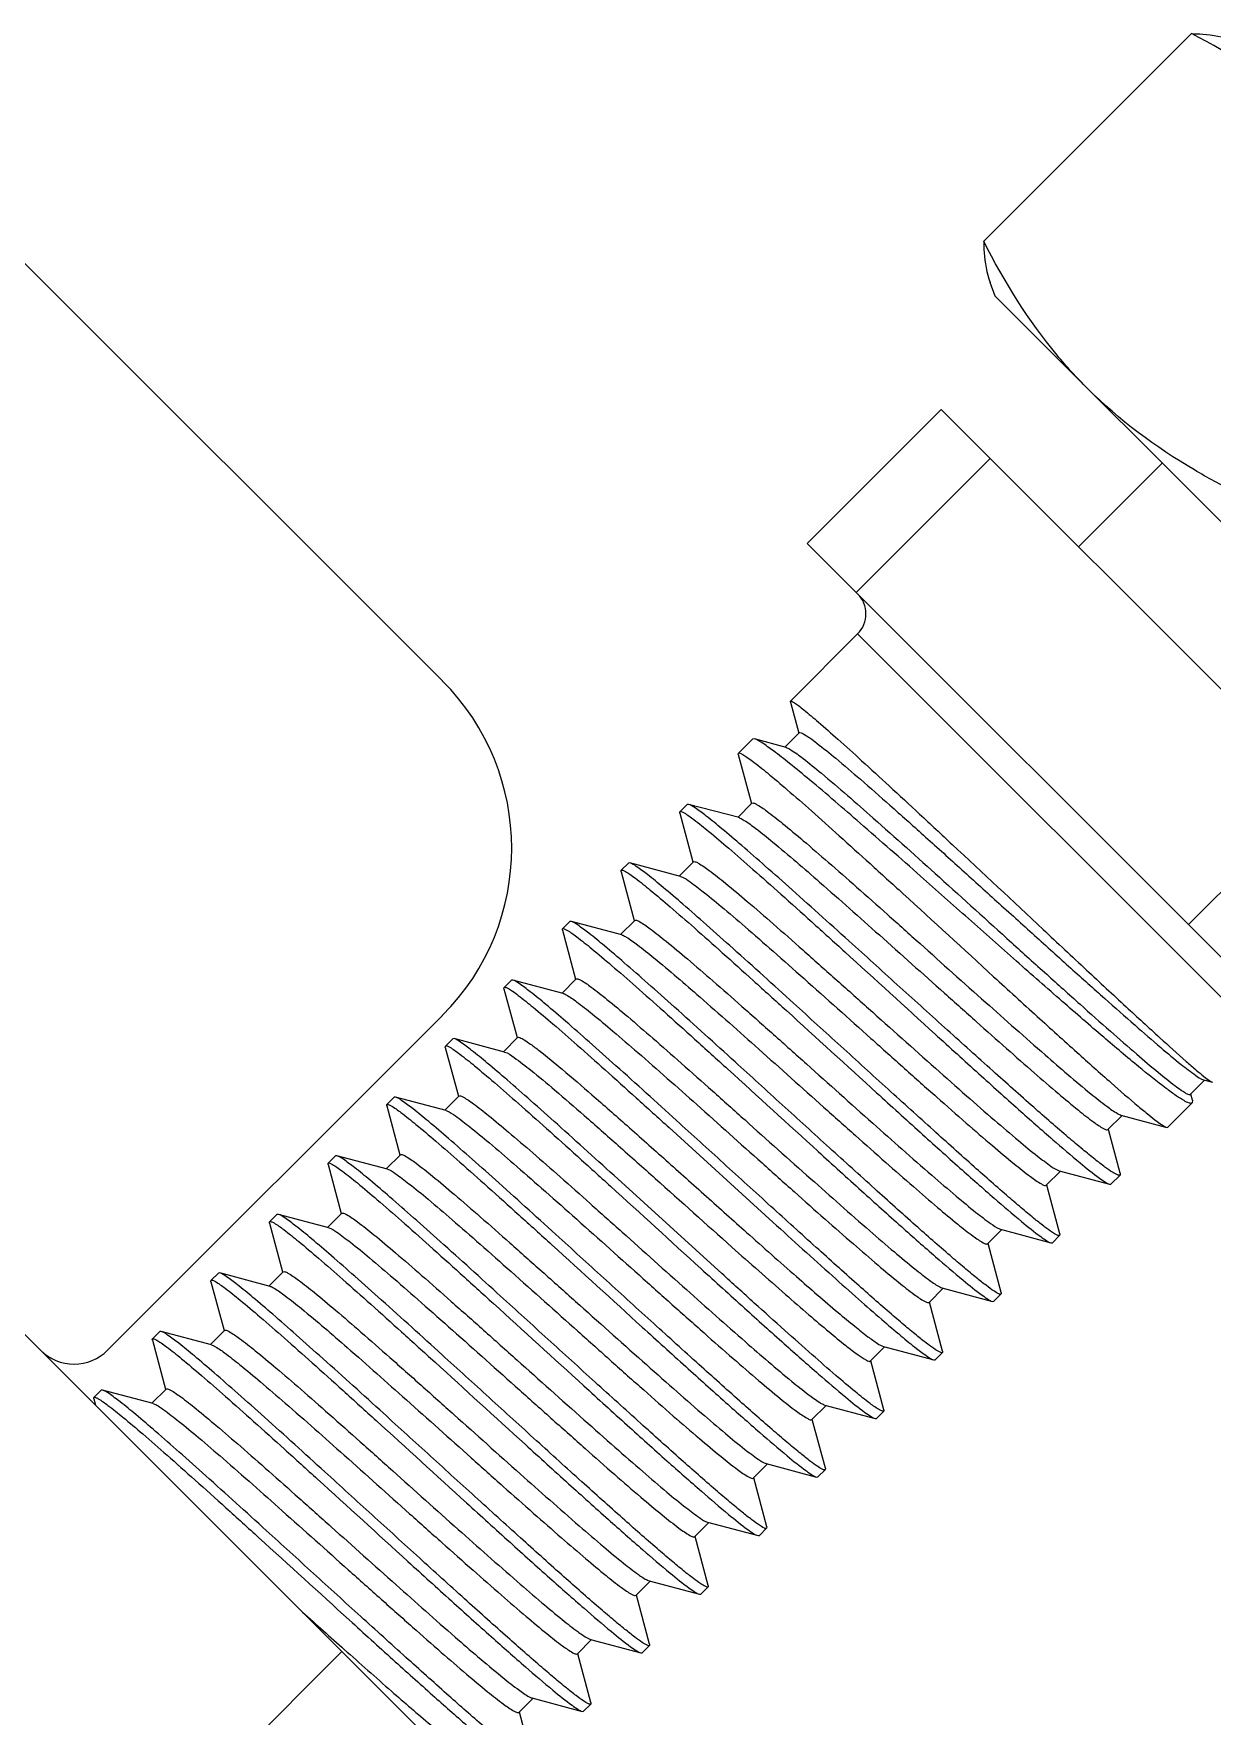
# Model space of a CAD drawing. Extents: x -1396510 to 1250330, y -1892470 to 1623980.
# Drawn here: x -1172707.9 to -1172589.5, y -61159.5 to -60990.3 of the extents above; entities that cross this region are included whole.
import ezdxf

# ---------------------------------------------------------------- set-up
doc = ezdxf.new("R2010")
doc.units = 0
doc.header["$LTSCALE"] = 1000
doc.header["$MEASUREMENT"] = 0

msp = doc.modelspace()

# ---------------------------------------------------------------- linework, layer by layer
at = {"linetype": 'Continuous'}
for p, q in [((-1172591.56, -60990.35), (-1172612.43, -61011.22)), ((-1172710.85, -61011.41), (-1172666.85, -61055.41)), ((-1172817.58, -61012.39), (-1172626.45, -61203.51)), ((-1172611.81, -61015.34), (-1172611.31, -61016.72)), ((-1172550.73, -61077.3), (-1172611.31, -61016.72)), ((-1172616.71, -61028.15), (-1172630.17, -61041.61)), ((-1172616.71, -61028.15), (-1172562.15, -61082.7)), ((-1172611.79, -61033.07), (-1172625.25, -61046.53)), ((-1172594.48, -61033.55), (-1172602.89, -61041.96)), ((-1172575.62, -61096.16), (-1172630.17, -61041.61)), ((-1172631.86, -61057.47), (-1172625.11, -61050.71)), ((-1172625.11, -61050.71), (-1172584.72, -61091.1)), ((-1172631.87, -61057.56), (-1172631.86, -61057.47)), ((-1172631.87, -61057.56), (-1172631.03, -61060.67)), ((-1172630.98, -61060.65), (-1172632.41, -61062.08)), ((-1172637.09, -61062.69), (-1172635.68, -61061.29)), ((-1172635.47, -61061.27), (-1172635.68, -61061.29)), ((-1172632.3, -61062.11), (-1172635.47, -61061.27)), ((-1172637.1, -61062.83), (-1172637.09, -61062.69)), ((-1172637.1, -61062.83), (-1172635.78, -61067.74)), ((-1172578.38, -61066.47), (-1172591.84, -61079.93)), ((-1172642.99, -61068.72), (-1172642.98, -61068.58)), ((-1172642.99, -61068.72), (-1172641.67, -61073.63)), ((-1172642.98, -61068.58), (-1172642.24, -61067.85)), ((-1172642.1, -61067.84), (-1172642.24, -61067.85)), ((-1172637.03, -61069.18), (-1172642.1, -61067.84)), ((-1172635.73, -61067.72), (-1172637.15, -61069.15)), ((-1172648.87, -61074.47), (-1172648.13, -61073.74)), ((-1172647.99, -61073.73), (-1172648.13, -61073.74)), ((-1172642.92, -61075.08), (-1172647.99, -61073.73)), ((-1172641.62, -61073.62), (-1172643.04, -61075.05)), ((-1172648.88, -61074.61), (-1172648.87, -61074.47)), ((-1172648.88, -61074.61), (-1172647.56, -61079.52)), ((-1172654.77, -61080.5), (-1172654.76, -61080.36)), ((-1172654.77, -61080.5), (-1172653.45, -61085.41)), ((-1172654.76, -61080.36), (-1172654.02, -61079.63)), ((-1172653.88, -61079.62), (-1172654.02, -61079.63)), ((-1172648.81, -61080.97), (-1172653.88, -61079.62)), ((-1172647.51, -61079.51), (-1172648.93, -61080.93)), ((-1172660.65, -61086.25), (-1172659.91, -61085.52)), ((-1172659.77, -61085.51), (-1172659.91, -61085.52)), ((-1172654.7, -61086.86), (-1172659.77, -61085.51)), ((-1172653.4, -61085.4), (-1172654.82, -61086.82)), ((-1172660.66, -61086.39), (-1172660.65, -61086.25)), ((-1172660.66, -61086.39), (-1172659.34, -61091.3)), ((-1172666.85, -61089.07), (-1172700.51, -61122.73)), ((-1172666.55, -61092.28), (-1172666.54, -61092.14)), ((-1172666.55, -61092.28), (-1172665.23, -61097.19)), ((-1172666.54, -61092.14), (-1172665.8, -61091.41)), ((-1172665.66, -61091.4), (-1172665.8, -61091.41)), ((-1172660.59, -61092.75), (-1172665.66, -61091.4)), ((-1172659.29, -61091.29), (-1172660.71, -61092.71)), ((-1172591.67, -61097), (-1172590.23, -61095.57)), ((-1172590.34, -61095.54), (-1172589.45, -61095.78)), ((-1172672.43, -61098.03), (-1172671.69, -61097.3)), ((-1172671.55, -61097.29), (-1172671.69, -61097.3)), ((-1172666.48, -61098.64), (-1172671.55, -61097.29)), ((-1172665.18, -61097.18), (-1172666.6, -61098.6)), ((-1172593.93, -61100.31), (-1172591.48, -61097.86)), ((-1172591.46, -61097.6), (-1172591.62, -61096.99)), ((-1172591.46, -61097.6), (-1172591.48, -61097.86)), ((-1172672.44, -61098.17), (-1172672.43, -61098.03)), ((-1172672.44, -61098.17), (-1172671.12, -61103.08)), ((-1172666.48, -61098.64), (-1172666.4, -61098.66)), ((-1172599.94, -61100.55), (-1172598.51, -61099.12)), ((-1172598.64, -61099.09), (-1172594.04, -61100.32)), ((-1172644.05, -61100.35), (-1172633.62, -61109.86)), ((-1172598.72, -61104.94), (-1172599.89, -61100.53)), ((-1172594.04, -61100.32), (-1172593.93, -61100.31)), ((-1172678.33, -61104.06), (-1172678.32, -61103.92)), ((-1172678.33, -61104.06), (-1172677.01, -61108.97)), ((-1172678.32, -61103.92), (-1172677.58, -61103.19)), ((-1172677.44, -61103.18), (-1172677.58, -61103.19)), ((-1172672.37, -61104.53), (-1172677.44, -61103.18)), ((-1172671.07, -61103.07), (-1172672.49, -61104.49)), ((-1172606.15, -61106.14), (-1172604.72, -61104.71)), ((-1172604.85, -61104.68), (-1172599.78, -61106.04)), ((-1172638.77, -61115.01), (-1172649.21, -61105.51)), ((-1172604.79, -61111.04), (-1172606.1, -61106.12)), ((-1172599.64, -61106.03), (-1172598.73, -61105.11)), ((-1172598.72, -61104.94), (-1172598.73, -61105.11)), ((-1172684.21, -61109.81), (-1172683.47, -61109.08)), ((-1172683.33, -61109.07), (-1172683.47, -61109.08)), ((-1172678.26, -61110.42), (-1172683.33, -61109.07)), ((-1172676.96, -61108.96), (-1172678.38, -61110.38)), ((-1172684.22, -61109.95), (-1172684.21, -61109.81)), ((-1172684.22, -61109.95), (-1172682.9, -61114.86)), ((-1172612.04, -61112.03), (-1172610.61, -61110.6)), ((-1172610.85, -61110.53), (-1172610.74, -61110.57)), ((-1172610.74, -61110.57), (-1172605.67, -61111.93)), ((-1172605.53, -61111.92), (-1172604.8, -61111.18)), ((-1172604.79, -61111.04), (-1172604.8, -61111.18)), ((-1172610.68, -61116.93), (-1172611.99, -61112.01)), ((-1172605.67, -61111.93), (-1172605.53, -61111.92)), ((-1172682.84, -61114.85), (-1172684.27, -61116.27)), ((-1172690.11, -61115.84), (-1172690.1, -61115.7)), ((-1172690.11, -61115.84), (-1172688.79, -61120.75)), ((-1172690.1, -61115.7), (-1172689.36, -61114.97)), ((-1172689.22, -61114.96), (-1172689.36, -61114.97)), ((-1172684.15, -61116.31), (-1172689.22, -61114.96)), ((-1172617.93, -61117.92), (-1172616.5, -61116.49)), ((-1172616.63, -61116.46), (-1172611.56, -61117.82)), ((-1172616.57, -61122.82), (-1172617.88, -61117.9)), ((-1172611.56, -61117.82), (-1172611.42, -61117.81)), ((-1172611.42, -61117.81), (-1172610.69, -61117.07)), ((-1172610.68, -61116.93), (-1172610.69, -61117.07)), ((-1172695.99, -61121.59), (-1172695.25, -61120.86)), ((-1172695.11, -61120.85), (-1172695.25, -61120.86)), ((-1172690.04, -61122.2), (-1172695.11, -61120.85)), ((-1172688.73, -61120.74), (-1172690.16, -61122.16)), ((-1172696, -61121.73), (-1172694.68, -61126.64)), ((-1172623.82, -61123.81), (-1172622.39, -61122.38)), ((-1172622.52, -61122.35), (-1172617.45, -61123.71)), ((-1172617.31, -61123.7), (-1172616.58, -61122.96)), ((-1172616.57, -61122.82), (-1172616.58, -61122.96)), ((-1172622.46, -61128.71), (-1172623.77, -61123.79)), ((-1172617.45, -61123.71), (-1172617.31, -61123.7)), ((-1172694.62, -61126.63), (-1172696.05, -61128.05)), ((-1172701.88, -61127.62), (-1172701.87, -61127.48)), ((-1172701.88, -61127.62), (-1172701.72, -61128.25)), ((-1172701.87, -61127.48), (-1172701.14, -61126.75)), ((-1172701, -61126.74), (-1172701.14, -61126.75)), ((-1172695.93, -61128.09), (-1172701, -61126.74)), ((-1172695.93, -61128.09), (-1172695.78, -61128.14)), ((-1172629.71, -61129.7), (-1172628.28, -61128.27)), ((-1172628.41, -61128.24), (-1172623.34, -61129.6)), ((-1172628.35, -61134.6), (-1172629.66, -61129.68)), ((-1172623.34, -61129.6), (-1172623.2, -61129.59)), ((-1172623.2, -61129.59), (-1172622.47, -61128.85)), ((-1172622.46, -61128.71), (-1172622.47, -61128.85)), ((-1172635.6, -61135.59), (-1172634.17, -61134.16)), ((-1172634.29, -61134.13), (-1172629.23, -61135.48)), ((-1172629.09, -61135.47), (-1172628.36, -61134.74)), ((-1172628.35, -61134.6), (-1172628.36, -61134.74)), ((-1172634.24, -61140.49), (-1172635.55, -61135.57)), ((-1172629.23, -61135.48), (-1172629.09, -61135.47)), ((-1172641.49, -61141.48), (-1172640.06, -61140.05)), ((-1172640.18, -61140.02), (-1172635.12, -61141.37)), ((-1172640.13, -61146.38), (-1172641.44, -61141.46)), ((-1172635.12, -61141.37), (-1172634.98, -61141.36)), ((-1172634.98, -61141.36), (-1172634.25, -61140.63)), ((-1172634.24, -61140.49), (-1172634.25, -61140.63)), ((-1172647.38, -61147.37), (-1172645.95, -61145.94)), ((-1172646.22, -61145.85), (-1172646.07, -61145.91)), ((-1172646.07, -61145.91), (-1172641.01, -61147.26)), ((-1172640.87, -61147.25), (-1172640.14, -61146.52)), ((-1172640.13, -61146.38), (-1172640.14, -61146.52)), ((-1172646.02, -61152.27), (-1172647.33, -61147.35)), ((-1172641.01, -61147.26), (-1172640.87, -61147.25)), ((-1172653.27, -61153.26), (-1172651.84, -61151.83)), ((-1172651.96, -61151.8), (-1172646.9, -61153.15)), ((-1172703.86, -61179.95), (-1172676.94, -61153.03)), ((-1172651.91, -61158.16), (-1172653.22, -61153.24)), ((-1172646.9, -61153.15), (-1172646.76, -61153.14)), ((-1172646.76, -61153.14), (-1172646.03, -61152.41)), ((-1172646.02, -61152.27), (-1172646.03, -61152.41)), ((-1172659.16, -61159.15), (-1172657.73, -61157.72)), ((-1172657.85, -61157.69), (-1172652.79, -61159.04)), ((-1172652.65, -61159.03), (-1172651.92, -61158.3)), ((-1172651.91, -61158.16), (-1172651.92, -61158.3)), ((-1172657.8, -61164.05), (-1172659.11, -61159.13)), ((-1172652.79, -61159.04), (-1172652.65, -61159.03))]:
    msp.add_line(p, q, dxfattribs=at)
for centre, radius, start, end in [((-1172627.13, -61048.69), 2.86, 315.0001, 44.9999), ((-1172683.68, -61072.24), 23.8, 315.0001, 44.9999), ((-1172703.87, -61119.36), 4.76, 224.9999, 315.0001), ((-1170968.5, -59236.87), 2566.87, 228.15527, 228.28072)]:
    msp.add_arc(centre, radius, start, end, dxfattribs=at)
for points, knots in [([(-1172591.56, -60990.35), (-1172591.18, -60990.36), (-1172589.78, -60990.41), (-1172588.37, -60990.64), (-1172587.41, -60990.99)], [0, 0, 0, 0, 0.270862, 1, 1, 1, 1]), ([(-1172576.77, -61000.77), (-1172577.83, -60999.71), (-1172582.31, -60995.63), (-1172587.52, -60992.42), (-1172591.56, -60990.35)], [0, 0, 0, 0, 0.248254, 1, 1, 1, 1]), ([(-1172612.43, -61011.22), (-1172612.43, -61011.6), (-1172612.37, -61013), (-1172612.14, -61014.41), (-1172611.8, -61015.38)], [0, 0, 0, 0, 0.270862, 1, 1, 1, 1]), ([(-1172602.02, -61026.01), (-1172603.08, -61024.95), (-1172607.15, -61020.47), (-1172610.37, -61015.27), (-1172612.43, -61011.22)], [0, 0, 0, 0, 0.248254, 1, 1, 1, 1]), ([(-1172587.23, -61036.43), (-1172588.59, -61035.73), (-1172593.89, -61032.85), (-1172598.82, -61029.2), (-1172602.02, -61026.01)], [0, 0, 0, 0, 0.25305, 1, 1, 1, 1]), ([(-1172631.86, -61057.47), (-1172631.83, -61057.44), (-1172631.66, -61057.51), (-1172631.42, -61057.65), (-1172631, -61057.95), (-1172630.2, -61058.59), (-1172628.87, -61059.71), (-1172626.94, -61061.42), (-1172624.57, -61063.57), (-1172621.83, -61066.08), (-1172618.8, -61068.89), (-1172616.68, -61070.86), (-1172615.59, -61071.89)], [0, 0, 0, 0, 0.005961, 0.020019, 0.042763, 0.074169, 0.16218, 0.281779, 0.42973, 0.601989, 0.793845, 1, 1, 1, 1]), ([(-1172630.98, -61060.65), (-1172630.94, -61060.61), (-1172630.7, -61060.67), (-1172630.38, -61060.85), (-1172629.83, -61061.21), (-1172628.79, -61062), (-1172627.09, -61063.38), (-1172624.65, -61065.47), (-1172621.72, -61068.05), (-1172618.4, -61071.01), (-1172614.82, -61074.24), (-1172611.1, -61077.61), (-1172607.37, -61080.98), (-1172603.76, -61084.24), (-1172600.39, -61087.26), (-1172597.39, -61089.92), (-1172594.83, -61092.13), (-1172592.82, -61093.84), (-1172591.39, -61094.9), (-1172590.64, -61095.46), (-1172590.34, -61095.54)], [0, 0, 0, 0, 0.003403, 0.010859, 0.022763, 0.03908, 0.084361, 0.145013, 0.218706, 0.302631, 0.393625, 0.488307, 0.583205, 0.674888, 0.760095, 0.835845, 0.89954, 0.949057, 0.982826, 1, 1, 1, 1]), ([(-1172618.77, -61075.07), (-1172620.79, -61073.29), (-1172624.49, -61070.03), (-1172628.88, -61066.24), (-1172631.8, -61063.83), (-1172633.4, -61062.57), (-1172634.56, -61061.75), (-1172635.21, -61061.34), (-1172635.47, -61061.27)], [0, 0, 0, 0, 0.372718, 0.681061, 0.801832, 0.896452, 0.962849, 1, 1, 1, 1]), ([(-1172632.3, -61062.11), (-1172632.27, -61062.12), (-1172632.1, -61062.18), (-1172631.95, -61062.27), (-1172631.83, -61062.35)], [0, 0, 0, 0, 0.181453, 1, 1, 1, 1]), ([(-1172631.83, -61062.35), (-1172631.4, -61062.61), (-1172630.36, -61063.39), (-1172627.58, -61065.66), (-1172623.02, -61069.66), (-1172616.68, -61075.35), (-1172610.88, -61080.61), (-1172606.17, -61084.87), (-1172602.86, -61087.85), (-1172599.84, -61090.53), (-1172597.22, -61092.82), (-1172595.06, -61094.66), (-1172593.57, -61095.86), (-1172592.66, -61096.53), (-1172592.19, -61096.84), (-1172591.91, -61097), (-1172591.71, -61097.04), (-1172591.67, -61097)], [0, 0, 0, 0, 0.028596, 0.073027, 0.202674, 0.370878, 0.554611, 0.644603, 0.729354, 0.806116, 0.872445, 0.926278, 0.966, 0.980209, 0.990539, 0.997006, 1, 1, 1, 1]), ([(-1172637.09, -61062.69), (-1172637.05, -61062.66), (-1172636.87, -61062.7), (-1172636.61, -61062.84), (-1172636.18, -61063.12), (-1172635.35, -61063.73), (-1172633.99, -61064.83), (-1172632.02, -61066.5), (-1172629.62, -61068.61), (-1172626.85, -61071.1), (-1172623.78, -61073.87), (-1172621.64, -61075.82), (-1172620.53, -61076.83)], [0, 0, 0, 0, 0.00672, 0.021093, 0.043999, 0.075491, 0.163523, 0.283007, 0.430749, 0.60272, 0.794233, 1, 1, 1, 1]), ([(-1172642.98, -61068.58), (-1172642.94, -61068.55), (-1172642.76, -61068.58), (-1172642.3, -61068.83), (-1172641.34, -61069.52), (-1172639.88, -61070.71), (-1172637.9, -61072.38), (-1172635.49, -61074.49), (-1172632.71, -61076.96), (-1172629.63, -61079.73), (-1172627.49, -61081.68), (-1172626.38, -61082.68)], [0, 0, 0, 0, 0.006764, 0.021168, 0.075586, 0.163643, 0.283139, 0.43087, 0.602811, 0.794278, 1, 1, 1, 1]), ([(-1172625.61, -61081.91), (-1172627.64, -61080.08), (-1172630.55, -61077.45), (-1172634.27, -61074.15), (-1172636.62, -61072.09), (-1172638.6, -61070.41), (-1172640.15, -61069.13), (-1172641.26, -61068.32), (-1172641.86, -61067.9), (-1172642.1, -61067.84)], [0, 0, 0, 0, 0.377224, 0.54287, 0.687753, 0.808376, 0.901881, 0.966123, 1, 1, 1, 1]), ([(-1172637.03, -61069.18), (-1172637, -61069.19), (-1172636.81, -61069.26), (-1172636.64, -61069.36), (-1172636.51, -61069.45)], [0, 0, 0, 0, 0.180154, 1, 1, 1, 1]), ([(-1172635.73, -61067.72), (-1172635.69, -61067.69), (-1172635.49, -61067.72), (-1172635.01, -61067.97), (-1172634, -61068.67), (-1172632.46, -61069.9), (-1172630.41, -61071.62), (-1172627.94, -61073.75), (-1172625.12, -61076.23), (-1172622.04, -61078.97), (-1172617.72, -61082.84), (-1172612.46, -61087.56), (-1172606.76, -61092.61), (-1172602.71, -61096.12), (-1172600.27, -61098.06), (-1172599.37, -61098.71), (-1172598.99, -61098.92)], [0, 0, 0, 0, 0.003326, 0.010207, 0.036006, 0.077506, 0.133409, 0.201849, 0.280515, 0.366741, 0.457609, 0.640942, 0.80605, 0.931108, 0.973278, 1, 1, 1, 1]), ([(-1172636.51, -61069.45), (-1172636.1, -61069.7), (-1172635.13, -61070.42), (-1172632.59, -61072.47), (-1172628.46, -61076.05), (-1172622.73, -61081.14), (-1172617.49, -61085.83), (-1172613.23, -61089.64), (-1172610.22, -61092.32), (-1172607.48, -61094.73), (-1172605.08, -61096.8), (-1172603.09, -61098.46), (-1172601.61, -61099.64), (-1172600.64, -61100.31), (-1172600.17, -61100.56), (-1172599.98, -61100.58), (-1172599.94, -61100.55)], [0, 0, 0, 0, 0.02987, 0.074864, 0.204049, 0.370755, 0.553129, 0.642736, 0.727349, 0.804209, 0.870824, 0.925059, 0.965214, 0.990129, 0.996773, 1, 1, 1, 1]), ([(-1172615.59, -61071.89), (-1172612.54, -61074.73), (-1172608.05, -61078.94), (-1172602.24, -61084.37), (-1172598.33, -61088.01), (-1172594.99, -61091.07), (-1172592.65, -61093.2), (-1172591.16, -61094.49), (-1172590.39, -61095.14), (-1172589.85, -61095.54), (-1172589.56, -61095.75), (-1172589.45, -61095.78)], [0, 0, 0, 0, 0.352343, 0.521286, 0.674411, 0.804337, 0.904804, 0.942423, 0.971006, 0.990237, 1, 1, 1, 1]), ([(-1172631.54, -61087.84), (-1172633.56, -61086), (-1172636.47, -61083.37), (-1172640.19, -61080.05), (-1172642.53, -61077.99), (-1172644.5, -61076.31), (-1172646.06, -61075.02), (-1172647.16, -61074.21), (-1172647.76, -61073.79), (-1172647.99, -61073.73)], [0, 0, 0, 0, 0.377469, 0.543191, 0.688109, 0.808726, 0.902172, 0.966298, 1, 1, 1, 1]), ([(-1172641.62, -61073.62), (-1172641.58, -61073.58), (-1172641.37, -61073.61), (-1172640.86, -61073.89), (-1172639.81, -61074.63), (-1172638.19, -61075.92), (-1172636.04, -61077.73), (-1172633.46, -61079.97), (-1172630.52, -61082.56), (-1172627.33, -61085.4), (-1172622.89, -61089.37), (-1172618.49, -61093.31), (-1172614.27, -61097.05), (-1172611.5, -61099.48), (-1172609.12, -61101.51), (-1172607.23, -61103.08), (-1172605.87, -61104.08), (-1172605.14, -61104.6), (-1172604.85, -61104.68)], [0, 0, 0, 0, 0.003454, 0.01069, 0.03788, 0.081592, 0.14037, 0.212137, 0.294327, 0.383985, 0.477885, 0.664852, 0.751185, 0.82854, 0.894141, 0.945652, 0.981282, 1, 1, 1, 1]), ([(-1172648.87, -61074.47), (-1172648.83, -61074.44), (-1172648.65, -61074.47), (-1172648.38, -61074.62), (-1172647.95, -61074.89), (-1172647.12, -61075.51), (-1172645.76, -61076.6), (-1172643.79, -61078.27), (-1172641.38, -61080.38), (-1172638.6, -61082.85), (-1172635.52, -61085.62), (-1172633.38, -61087.57), (-1172632.27, -61088.57)], [0, 0, 0, 0, 0.006769, 0.021177, 0.044114, 0.075625, 0.163681, 0.283172, 0.430898, 0.602836, 0.794292, 1, 1, 1, 1]), ([(-1172642.92, -61075.08), (-1172642.63, -61075.15), (-1172641.9, -61075.67), (-1172640.54, -61076.67), (-1172638.65, -61078.24), (-1172636.27, -61080.27), (-1172633.5, -61082.7), (-1172629.28, -61086.44), (-1172624.88, -61090.38), (-1172620.44, -61094.35), (-1172617.25, -61097.2), (-1172614.31, -61099.79), (-1172611.73, -61102.03), (-1172609.57, -61103.83), (-1172607.96, -61105.12), (-1172606.9, -61105.87), (-1172606.4, -61106.14), (-1172606.19, -61106.18), (-1172606.15, -61106.14)], [0, 0, 0, 0, 0.01868, 0.054279, 0.105765, 0.171349, 0.248696, 0.335028, 0.522011, 0.615926, 0.705601, 0.787808, 0.859593, 0.918386, 0.962109, 0.989307, 0.996546, 1, 1, 1, 1]), ([(-1172591.48, -61097.86), (-1172591.55, -61097.93), (-1172591.89, -61097.86), (-1172592.38, -61097.59), (-1172593.18, -61097.08), (-1172594.69, -61095.97), (-1172597.14, -61094.01), (-1172600.6, -61091.08), (-1172604.7, -61087.52), (-1172609.23, -61083.54), (-1172613.97, -61079.34), (-1172617.17, -61076.49), (-1172618.77, -61075.07)], [0, 0, 0, 0, 0.007718, 0.024092, 0.050069, 0.085552, 0.183385, 0.312896, 0.467567, 0.639554, 0.820094, 1, 1, 1, 1]), ([(-1172620.53, -61076.83), (-1172617.5, -61079.61), (-1172613.01, -61083.73), (-1172607.19, -61089.05), (-1172603.25, -61092.61), (-1172599.88, -61095.63), (-1172597.47, -61097.73), (-1172595.93, -61099), (-1172595.1, -61099.66), (-1172594.51, -61100.08), (-1172594.17, -61100.28), (-1172594.04, -61100.32)], [0, 0, 0, 0, 0.348378, 0.515751, 0.667951, 0.797828, 0.899283, 0.937823, 0.967619, 0.988371, 1, 1, 1, 1]), ([(-1172654.76, -61080.36), (-1172654.72, -61080.33), (-1172654.54, -61080.36), (-1172654.08, -61080.61), (-1172653.13, -61081.3), (-1172651.66, -61082.49), (-1172649.68, -61084.16), (-1172647.27, -61086.27), (-1172644.49, -61088.74), (-1172641.42, -61091.51), (-1172639.27, -61093.46), (-1172638.16, -61094.46)], [0, 0, 0, 0, 0.006751, 0.021138, 0.075529, 0.163569, 0.283057, 0.430793, 0.602755, 0.79425, 1, 1, 1, 1]), ([(-1172637.43, -61093.73), (-1172639.45, -61091.89), (-1172642.36, -61089.25), (-1172646.08, -61085.94), (-1172648.42, -61083.88), (-1172650.39, -61082.2), (-1172651.95, -61080.91), (-1172653.05, -61080.1), (-1172653.65, -61079.68), (-1172653.88, -61079.62)], [0, 0, 0, 0, 0.377471, 0.543199, 0.68812, 0.808735, 0.902176, 0.966298, 1, 1, 1, 1]), ([(-1172648.81, -61080.97), (-1172648.78, -61080.98), (-1172648.62, -61081.03), (-1172648.48, -61081.11), (-1172648.36, -61081.18)], [0, 0, 0, 0, 0.185393, 1, 1, 1, 1]), ([(-1172647.51, -61079.51), (-1172647.47, -61079.47), (-1172647.27, -61079.5), (-1172646.77, -61079.77), (-1172645.74, -61080.49), (-1172644.16, -61081.75), (-1172642.06, -61083.51), (-1172639.53, -61085.7), (-1172636.65, -61088.23), (-1172633.51, -61091.02), (-1172629.13, -61094.94), (-1172623.85, -61099.68), (-1172618.84, -61104.12), (-1172615.37, -61107.09), (-1172613.41, -61108.73), (-1172611.97, -61109.83), (-1172611.17, -61110.39), (-1172610.85, -61110.53)], [0, 0, 0, 0, 0.0034, 0.010481, 0.037064, 0.079814, 0.137351, 0.207694, 0.288393, 0.376621, 0.469285, 0.654869, 0.819322, 0.88628, 0.93982, 0.978116, 1, 1, 1, 1]), ([(-1172648.36, -61081.18), (-1172647.97, -61081.42), (-1172647.04, -61082.1), (-1172644.55, -61084.09), (-1172640.5, -61087.6), (-1172634.83, -61092.63), (-1172629.64, -61097.29), (-1172625.39, -61101.09), (-1172622.38, -61103.76), (-1172619.63, -61106.18), (-1172617.22, -61108.25), (-1172615.22, -61109.92), (-1172613.72, -61111.11), (-1172612.74, -61111.79), (-1172612.27, -61112.04), (-1172612.08, -61112.06), (-1172612.04, -61112.03)], [0, 0, 0, 0, 0.028607, 0.072452, 0.199893, 0.36582, 0.548462, 0.638549, 0.723814, 0.801433, 0.868843, 0.923828, 0.964605, 0.989945, 0.99671, 1, 1, 1, 1]), ([(-1172626.38, -61082.68), (-1172623.35, -61085.44), (-1172618.88, -61089.53), (-1172613.06, -61094.81), (-1172609.13, -61098.35), (-1172605.74, -61101.35), (-1172603.04, -61103.66), (-1172601.27, -61105.1), (-1172600.28, -61105.79), (-1172599.93, -61106), (-1172599.78, -61106.04)], [0, 0, 0, 0, 0.34673, 0.51345, 0.665272, 0.795129, 0.896992, 0.966206, 0.987594, 1, 1, 1, 1]), ([(-1172598.73, -61105.11), (-1172598.79, -61105.17), (-1172599.12, -61105.06), (-1172599.57, -61104.79), (-1172600.35, -61104.25), (-1172601.33, -61103.48), (-1172602.56, -61102.48), (-1172604.62, -61100.74), (-1172607.64, -61098.11), (-1172611.69, -61094.5), (-1172616.16, -61090.47), (-1172620.85, -61086.22), (-1172624.03, -61083.34), (-1172625.61, -61081.91)], [0, 0, 0, 0, 0.006963, 0.023033, 0.048864, 0.084278, 0.128882, 0.182131, 0.311785, 0.466682, 0.638948, 0.819791, 1, 1, 1, 1]), ([(-1172643.32, -61099.62), (-1172645.34, -61097.78), (-1172648.25, -61095.14), (-1172651.97, -61091.83), (-1172654.31, -61089.77), (-1172656.28, -61088.09), (-1172657.84, -61086.8), (-1172658.94, -61085.99), (-1172659.54, -61085.57), (-1172659.77, -61085.51)], [0, 0, 0, 0, 0.377474, 0.5432, 0.688119, 0.808732, 0.902174, 0.966298, 1, 1, 1, 1]), ([(-1172653.4, -61085.4), (-1172653.36, -61085.36), (-1172653.16, -61085.39), (-1172652.67, -61085.65), (-1172651.66, -61086.35), (-1172650.12, -61087.59), (-1172648.05, -61089.31), (-1172645.57, -61091.46), (-1172642.74, -61093.95), (-1172639.65, -61096.69), (-1172635.32, -61100.57), (-1172630.06, -61105.28), (-1172625.07, -61109.71), (-1172621.57, -61112.72), (-1172619.56, -61114.4), (-1172618.05, -61115.58), (-1172617.2, -61116.19), (-1172616.85, -61116.36)], [0, 0, 0, 0, 0.003357, 0.010314, 0.036413, 0.078396, 0.134939, 0.204143, 0.283646, 0.370725, 0.462392, 0.646848, 0.81189, 0.879926, 0.93509, 0.975533, 1, 1, 1, 1]), ([(-1172660.65, -61086.25), (-1172660.61, -61086.22), (-1172660.42, -61086.25), (-1172660.16, -61086.4), (-1172659.73, -61086.67), (-1172658.9, -61087.29), (-1172657.54, -61088.38), (-1172655.57, -61090.05), (-1172653.16, -61092.16), (-1172650.38, -61094.63), (-1172647.3, -61097.4), (-1172645.16, -61099.35), (-1172644.05, -61100.35)], [0, 0, 0, 0, 0.00677, 0.021179, 0.044118, 0.075631, 0.163692, 0.283187, 0.430912, 0.602844, 0.794295, 1, 1, 1, 1]), ([(-1172654.7, -61086.86), (-1172654.68, -61086.86), (-1172654.57, -61086.9), (-1172654.47, -61086.95), (-1172654.39, -61086.99)], [0, 0, 0, 0, 0.197861, 1, 1, 1, 1]), ([(-1172654.39, -61086.99), (-1172654.03, -61087.19), (-1172653.14, -61087.83), (-1172651.59, -61089.05), (-1172649.55, -61090.76), (-1172646.04, -61093.79), (-1172641.05, -61098.22), (-1172635.82, -61102.91), (-1172631.52, -61106.76), (-1172628.46, -61109.48), (-1172625.66, -61111.94), (-1172623.21, -61114.06), (-1172621.17, -61115.76), (-1172619.64, -61116.98), (-1172618.64, -61117.67), (-1172618.16, -61117.93), (-1172617.97, -61117.95), (-1172617.93, -61117.92)], [0, 0, 0, 0, 0.026094, 0.067879, 0.124054, 0.192759, 0.358157, 0.5419, 0.632944, 0.719307, 0.798065, 0.866559, 0.922485, 0.963991, 0.989789, 0.996669, 1, 1, 1, 1]), ([(-1172632.27, -61088.57), (-1172629.24, -61091.33), (-1172624.77, -61095.42), (-1172618.95, -61100.7), (-1172615.02, -61104.24), (-1172611.63, -61107.24), (-1172608.93, -61109.55), (-1172607.16, -61110.99), (-1172606.17, -61111.68), (-1172605.82, -61111.89), (-1172605.67, -61111.93)], [0, 0, 0, 0, 0.346741, 0.513465, 0.665282, 0.795135, 0.896996, 0.966208, 0.987595, 1, 1, 1, 1]), ([(-1172604.8, -61111.18), (-1172604.85, -61111.24), (-1172605.18, -61111.1), (-1172605.61, -61110.83), (-1172606.38, -61110.28), (-1172607.35, -61109.51), (-1172608.57, -61108.49), (-1172610.62, -61106.74), (-1172613.62, -61104.09), (-1172617.65, -61100.47), (-1172622.12, -61096.42), (-1172626.79, -61092.16), (-1172629.96, -61089.28), (-1172631.54, -61087.84)], [0, 0, 0, 0, 0.006649, 0.022591, 0.048358, 0.08374, 0.128335, 0.181594, 0.311309, 0.466309, 0.638694, 0.819661, 1, 1, 1, 1]), ([(-1172666.54, -61092.14), (-1172666.5, -61092.11), (-1172666.32, -61092.14), (-1172665.86, -61092.39), (-1172664.9, -61093.08), (-1172663.44, -61094.27), (-1172661.46, -61095.94), (-1172659.05, -61098.05), (-1172656.27, -61100.52), (-1172653.19, -61103.29), (-1172651.05, -61105.24), (-1172649.94, -61106.24)], [0, 0, 0, 0, 0.006764, 0.021166, 0.075581, 0.163632, 0.283123, 0.430854, 0.602802, 0.794275, 1, 1, 1, 1]), ([(-1172649.21, -61105.51), (-1172651.23, -61103.67), (-1172654.14, -61101.03), (-1172657.86, -61097.72), (-1172660.2, -61095.66), (-1172662.17, -61093.98), (-1172663.73, -61092.69), (-1172664.83, -61091.88), (-1172665.43, -61091.46), (-1172665.66, -61091.4)], [0, 0, 0, 0, 0.377469, 0.543192, 0.688111, 0.808729, 0.902174, 0.966298, 1, 1, 1, 1]), ([(-1172660.59, -61092.75), (-1172660.24, -61092.84), (-1172659.35, -61093.51), (-1172657.68, -61094.75), (-1172655.35, -61096.74), (-1172652.42, -61099.26), (-1172649.06, -61102.24), (-1172644.11, -61106.65), (-1172640.31, -61110.06), (-1172637.74, -61112.36)], [0, 0, 0, 0, 0.036102, 0.107011, 0.209882, 0.340038, 0.491461, 0.657121, 1, 1, 1, 1]), ([(-1172659.29, -61091.29), (-1172659.23, -61091.24), (-1172658.95, -61091.32), (-1172658.56, -61091.55), (-1172657.89, -61092.01), (-1172656.61, -61092.98), (-1172654.55, -61094.68), (-1172651.62, -61097.2), (-1172648.15, -61100.26), (-1172644.32, -61103.67), (-1172640.32, -61107.25), (-1172637.61, -61109.68), (-1172636.26, -61110.88)], [0, 0, 0, 0, 0.007187, 0.023409, 0.049389, 0.084973, 0.183182, 0.313164, 0.468251, 0.640433, 0.820786, 1, 1, 1, 1]), ([(-1172638.16, -61094.46), (-1172635.13, -61097.22), (-1172630.66, -61101.31), (-1172624.84, -61106.59), (-1172620.91, -61110.13), (-1172617.52, -61113.13), (-1172614.82, -61115.44), (-1172613.05, -61116.88), (-1172612.06, -61117.57), (-1172611.71, -61117.78), (-1172611.56, -61117.82)], [0, 0, 0, 0, 0.346731, 0.513454, 0.665274, 0.795126, 0.896989, 0.966206, 0.987594, 1, 1, 1, 1]), ([(-1172610.69, -61117.07), (-1172610.75, -61117.13), (-1172611.07, -61116.99), (-1172611.5, -61116.72), (-1172612.27, -61116.16), (-1172613.24, -61115.39), (-1172614.46, -61114.38), (-1172616.51, -61112.63), (-1172619.51, -61109.98), (-1172623.55, -61106.36), (-1172628.01, -61102.31), (-1172632.68, -61098.05), (-1172635.85, -61095.17), (-1172637.43, -61093.73)], [0, 0, 0, 0, 0.006666, 0.022627, 0.048408, 0.083802, 0.128405, 0.181668, 0.311381, 0.466366, 0.638733, 0.819684, 1, 1, 1, 1]), ([(-1172655.1, -61111.4), (-1172657.12, -61109.56), (-1172660.03, -61106.92), (-1172663.75, -61103.61), (-1172666.09, -61101.55), (-1172668.06, -61099.87), (-1172669.62, -61098.58), (-1172670.72, -61097.77), (-1172671.32, -61097.35), (-1172671.55, -61097.29)], [0, 0, 0, 0, 0.377475, 0.543203, 0.688123, 0.808736, 0.902176, 0.966298, 1, 1, 1, 1]), ([(-1172665.18, -61097.18), (-1172665.14, -61097.14), (-1172664.95, -61097.17), (-1172664.48, -61097.41), (-1172663.51, -61098.08), (-1172662.02, -61099.26), (-1172660.04, -61100.92), (-1172657.64, -61102.98), (-1172654.91, -61105.38), (-1172651.92, -61108.04), (-1172647.69, -61111.82), (-1172642.51, -61116.47), (-1172636.84, -61121.5), (-1172632.77, -61125.03), (-1172630.26, -61127.04), (-1172629.31, -61127.74), (-1172628.91, -61127.99)], [0, 0, 0, 0, 0.003275, 0.01, 0.035178, 0.075698, 0.130349, 0.197374, 0.27459, 0.359464, 0.449211, 0.631458, 0.797569, 0.925917, 0.970495, 1, 1, 1, 1]), ([(-1172672.43, -61098.03), (-1172672.39, -61098), (-1172672.21, -61098.03), (-1172671.75, -61098.28), (-1172670.8, -61098.97), (-1172669.33, -61100.15), (-1172667.35, -61101.83), (-1172664.94, -61103.94), (-1172662.16, -61106.41), (-1172659.08, -61109.18), (-1172656.94, -61111.13), (-1172655.83, -61112.13)], [0, 0, 0, 0, 0.006753, 0.021141, 0.075535, 0.163578, 0.283068, 0.430803, 0.602762, 0.794253, 1, 1, 1, 1]), ([(-1172666.4, -61098.66), (-1172666.09, -61098.78), (-1172665.31, -61099.33), (-1172663.89, -61100.4), (-1172661.95, -61102.02), (-1172659.55, -61104.08), (-1172656.76, -61106.52), (-1172652.56, -61110.25), (-1172648.19, -61114.17), (-1172643.79, -61118.1), (-1172640.64, -61120.91), (-1172637.74, -61123.46), (-1172635.2, -61125.66), (-1172633.08, -61127.44), (-1172631.49, -61128.71), (-1172630.45, -61129.43), (-1172629.95, -61129.7), (-1172629.75, -61129.74), (-1172629.71, -61129.7)], [0, 0, 0, 0, 0.02094, 0.058446, 0.111386, 0.177943, 0.255788, 0.342174, 0.52817, 0.621201, 0.709853, 0.790993, 0.861757, 0.919661, 0.962695, 0.989457, 0.996584, 1, 1, 1, 1]), ([(-1172616.58, -61122.96), (-1172616.63, -61123.02), (-1172616.96, -61122.88), (-1172617.39, -61122.61), (-1172618.16, -61122.06), (-1172619.13, -61121.28), (-1172620.35, -61120.27), (-1172622.4, -61118.52), (-1172625.4, -61115.87), (-1172629.43, -61112.25), (-1172633.9, -61108.2), (-1172638.57, -61103.94), (-1172641.74, -61101.06), (-1172643.32, -61099.62)], [0, 0, 0, 0, 0.006653, 0.022601, 0.048372, 0.083758, 0.128357, 0.181617, 0.311328, 0.466323, 0.638705, 0.819669, 1, 1, 1, 1]), ([(-1172598.99, -61098.92), (-1172598.96, -61098.94), (-1172598.84, -61099), (-1172598.72, -61099.06), (-1172598.64, -61099.09)], [0, 0, 0, 0, 0.308118, 1, 1, 1, 1]), ([(-1172671.07, -61103.07), (-1172671.03, -61103.03), (-1172670.82, -61103.06), (-1172670.31, -61103.34), (-1172669.26, -61104.08), (-1172667.64, -61105.37), (-1172665.49, -61107.18), (-1172662.91, -61109.42), (-1172659.97, -61112.01), (-1172656.78, -61114.85), (-1172652.34, -61118.82), (-1172647.94, -61122.76), (-1172643.72, -61126.5), (-1172640.95, -61128.93), (-1172638.57, -61130.96), (-1172636.68, -61132.53), (-1172635.32, -61133.53), (-1172634.59, -61134.05), (-1172634.29, -61134.13)], [0, 0, 0, 0, 0.003453, 0.010691, 0.037881, 0.081592, 0.14037, 0.212138, 0.294327, 0.383985, 0.477885, 0.664851, 0.751185, 0.82854, 0.894141, 0.945651, 0.981282, 1, 1, 1, 1]), ([(-1172678.32, -61103.92), (-1172678.28, -61103.89), (-1172678.09, -61103.92), (-1172677.83, -61104.07), (-1172677.4, -61104.34), (-1172676.57, -61104.96), (-1172675.21, -61106.05), (-1172673.24, -61107.72), (-1172670.83, -61109.83), (-1172668.05, -61112.3), (-1172664.97, -61115.07), (-1172662.83, -61117.02), (-1172661.72, -61118.02)], [0, 0, 0, 0, 0.006772, 0.021184, 0.044125, 0.07564, 0.163702, 0.283197, 0.430921, 0.602852, 0.794299, 1, 1, 1, 1]), ([(-1172660.99, -61117.29), (-1172663.01, -61115.45), (-1172665.92, -61112.81), (-1172669.64, -61109.5), (-1172671.98, -61107.44), (-1172673.95, -61105.76), (-1172675.51, -61104.47), (-1172676.61, -61103.66), (-1172677.21, -61103.24), (-1172677.44, -61103.18)], [0, 0, 0, 0, 0.377472, 0.543197, 0.688115, 0.808729, 0.902174, 0.966298, 1, 1, 1, 1]), ([(-1172672.37, -61104.53), (-1172672.08, -61104.6), (-1172671.35, -61105.12), (-1172669.99, -61106.12), (-1172668.1, -61107.69), (-1172665.72, -61109.72), (-1172662.95, -61112.15), (-1172658.73, -61115.89), (-1172654.33, -61119.83), (-1172649.89, -61123.8), (-1172646.7, -61126.65), (-1172643.76, -61129.24), (-1172641.18, -61131.47), (-1172639.02, -61133.28), (-1172637.41, -61134.57), (-1172636.35, -61135.32), (-1172635.85, -61135.59), (-1172635.64, -61135.63), (-1172635.6, -61135.59)], [0, 0, 0, 0, 0.01868, 0.054278, 0.105765, 0.171349, 0.248696, 0.335028, 0.522011, 0.615926, 0.705601, 0.787809, 0.859594, 0.918387, 0.96211, 0.989307, 0.996546, 1, 1, 1, 1]), ([(-1172649.94, -61106.24), (-1172646.91, -61109), (-1172642.44, -61113.09), (-1172636.62, -61118.37), (-1172632.69, -61121.91), (-1172629.29, -61124.91), (-1172626.6, -61127.22), (-1172624.83, -61128.66), (-1172623.84, -61129.35), (-1172623.49, -61129.56), (-1172623.34, -61129.6)], [0, 0, 0, 0, 0.346742, 0.513466, 0.665282, 0.795133, 0.896995, 0.966208, 0.987595, 1, 1, 1, 1]), ([(-1172599.78, -61106.04), (-1172599.76, -61106.04), (-1172599.71, -61106.05), (-1172599.66, -61106.04), (-1172599.64, -61106.03)], [0, 0, 0, 0, 0.601135, 1, 1, 1, 1]), ([(-1172684.21, -61109.81), (-1172684.17, -61109.78), (-1172683.98, -61109.81), (-1172683.53, -61110.06), (-1172682.57, -61110.75), (-1172681.11, -61111.93), (-1172679.13, -61113.61), (-1172676.72, -61115.72), (-1172673.94, -61118.19), (-1172670.86, -61120.96), (-1172668.72, -61122.91), (-1172667.61, -61123.91)], [0, 0, 0, 0, 0.006759, 0.021154, 0.075559, 0.163605, 0.283093, 0.430826, 0.60278, 0.794263, 1, 1, 1, 1]), ([(-1172666.88, -61123.18), (-1172668.9, -61121.34), (-1172671.81, -61118.7), (-1172675.53, -61115.39), (-1172677.87, -61113.33), (-1172679.84, -61111.65), (-1172681.39, -61110.36), (-1172682.5, -61109.55), (-1172683.1, -61109.13), (-1172683.33, -61109.07)], [0, 0, 0, 0, 0.377469, 0.543193, 0.688114, 0.808731, 0.902175, 0.966298, 1, 1, 1, 1]), ([(-1172676.96, -61108.96), (-1172676.92, -61108.92), (-1172676.71, -61108.95), (-1172676.2, -61109.23), (-1172675.15, -61109.97), (-1172673.53, -61111.26), (-1172671.38, -61113.07), (-1172668.8, -61115.31), (-1172665.86, -61117.9), (-1172662.67, -61120.74), (-1172658.23, -61124.71), (-1172653.83, -61128.65), (-1172649.61, -61132.39), (-1172646.84, -61134.82), (-1172644.46, -61136.85), (-1172642.57, -61138.42), (-1172641.21, -61139.42), (-1172640.48, -61139.94), (-1172640.18, -61140.02)], [0, 0, 0, 0, 0.003454, 0.01069, 0.03788, 0.081592, 0.14037, 0.212137, 0.294327, 0.383985, 0.477885, 0.664852, 0.751185, 0.82854, 0.894141, 0.945652, 0.981282, 1, 1, 1, 1]), ([(-1172678.26, -61110.42), (-1172677.97, -61110.49), (-1172677.24, -61111.01), (-1172675.88, -61112.01), (-1172673.99, -61113.58), (-1172671.61, -61115.61), (-1172668.84, -61118.04), (-1172664.62, -61121.78), (-1172660.22, -61125.72), (-1172655.78, -61129.69), (-1172652.59, -61132.53), (-1172649.65, -61135.13), (-1172647.07, -61137.36), (-1172644.91, -61139.17), (-1172643.3, -61140.46), (-1172642.24, -61141.21), (-1172641.74, -61141.48), (-1172641.53, -61141.52), (-1172641.49, -61141.48)], [0, 0, 0, 0, 0.01868, 0.054279, 0.105765, 0.171349, 0.248696, 0.335028, 0.522011, 0.615925, 0.705601, 0.787808, 0.859593, 0.918386, 0.962109, 0.989307, 0.996546, 1, 1, 1, 1]), ([(-1172628.36, -61134.74), (-1172628.41, -61134.8), (-1172628.74, -61134.66), (-1172629.17, -61134.39), (-1172629.94, -61133.83), (-1172630.91, -61133.06), (-1172632.13, -61132.05), (-1172634.18, -61130.3), (-1172637.18, -61127.65), (-1172641.21, -61124.03), (-1172645.68, -61119.98), (-1172650.35, -61115.72), (-1172653.52, -61112.84), (-1172655.1, -61111.4)], [0, 0, 0, 0, 0.006667, 0.022629, 0.048411, 0.083807, 0.128411, 0.181675, 0.311387, 0.466369, 0.638735, 0.819685, 1, 1, 1, 1]), ([(-1172636.26, -61110.88), (-1172634.6, -61112.37), (-1172631.55, -61115.08), (-1172627.93, -61118.23), (-1172625.52, -61120.23), (-1172624.21, -61121.28), (-1172623.26, -61121.95), (-1172622.73, -61122.29), (-1172622.52, -61122.35)], [0, 0, 0, 0, 0.374071, 0.682548, 0.803098, 0.897367, 0.963332, 1, 1, 1, 1]), ([(-1172633.62, -61109.86), (-1172631.63, -61111.66), (-1172628.77, -61114.25), (-1172625.12, -61117.51), (-1172622.82, -61119.53), (-1172620.88, -61121.18), (-1172619.36, -61122.44), (-1172618.27, -61123.23), (-1172617.69, -61123.64), (-1172617.45, -61123.71)], [0, 0, 0, 0, 0.37799, 0.543633, 0.688373, 0.808786, 0.902082, 0.966176, 1, 1, 1, 1]), ([(-1172655.83, -61112.13), (-1172652.8, -61114.89), (-1172648.33, -61118.98), (-1172642.51, -61124.26), (-1172638.58, -61127.8), (-1172635.18, -61130.8), (-1172632.49, -61133.11), (-1172630.72, -61134.55), (-1172629.73, -61135.24), (-1172629.38, -61135.45), (-1172629.23, -61135.48)], [0, 0, 0, 0, 0.346729, 0.513451, 0.665273, 0.795127, 0.896989, 0.966206, 0.987594, 1, 1, 1, 1]), ([(-1172637.74, -61112.36), (-1172635.95, -61113.95), (-1172633.38, -61116.23), (-1172630.13, -61119.06), (-1172628.1, -61120.79), (-1172626.48, -61122.12), (-1172625.17, -61123.14), (-1172624.46, -61123.59), (-1172623.91, -61123.9), (-1172623.82, -61123.81)], [0, 0, 0, 0, 0.397555, 0.569298, 0.716744, 0.835965, 0.923877, 0.978429, 1, 1, 1, 1]), ([(-1172682.84, -61114.85), (-1172682.81, -61114.81), (-1172682.61, -61114.84), (-1172682.11, -61115.1), (-1172681.09, -61115.82), (-1172679.52, -61117.07), (-1172677.43, -61118.83), (-1172674.91, -61121), (-1172672.04, -61123.53), (-1172668.92, -61126.3), (-1172664.55, -61130.21), (-1172659.27, -61134.94), (-1172654.27, -61139.38), (-1172650.8, -61142.36), (-1172648.82, -61144.01), (-1172647.36, -61145.13), (-1172646.55, -61145.71), (-1172646.22, -61145.85)], [0, 0, 0, 0, 0.003388, 0.010435, 0.036885, 0.079424, 0.136687, 0.206717, 0.287086, 0.374999, 0.46739, 0.652665, 0.817282, 0.884537, 0.938524, 0.977409, 1, 1, 1, 1]), ([(-1172690.1, -61115.7), (-1172690.06, -61115.67), (-1172689.87, -61115.7), (-1172689.42, -61115.95), (-1172688.46, -61116.64), (-1172687, -61117.82), (-1172685.02, -61119.5), (-1172682.61, -61121.61), (-1172679.83, -61124.08), (-1172676.75, -61126.85), (-1172674.61, -61128.8), (-1172673.5, -61129.8)], [0, 0, 0, 0, 0.006759, 0.021156, 0.075564, 0.163616, 0.28311, 0.430842, 0.60279, 0.794267, 1, 1, 1, 1]), ([(-1172672.77, -61129.07), (-1172674.79, -61127.23), (-1172677.7, -61124.59), (-1172681.42, -61121.28), (-1172683.76, -61119.22), (-1172685.73, -61117.54), (-1172687.28, -61116.25), (-1172688.39, -61115.44), (-1172688.98, -61115.02), (-1172689.22, -61114.96)], [0, 0, 0, 0, 0.377477, 0.543204, 0.688124, 0.808736, 0.902175, 0.966298, 1, 1, 1, 1]), ([(-1172684.15, -61116.31), (-1172684.12, -61116.31), (-1172683.98, -61116.36), (-1172683.85, -61116.44), (-1172683.74, -61116.5)], [0, 0, 0, 0, 0.188568, 1, 1, 1, 1]), ([(-1172683.74, -61116.5), (-1172683.36, -61116.72), (-1172682.44, -61117.4), (-1172679.97, -61119.36), (-1172675.93, -61122.86), (-1172670.26, -61127.89), (-1172665.05, -61132.56), (-1172660.79, -61136.37), (-1172657.77, -61139.05), (-1172655, -61141.48), (-1172652.58, -61143.57), (-1172650.57, -61145.25), (-1172649.07, -61146.44), (-1172648.08, -61147.13), (-1172647.61, -61147.38), (-1172647.42, -61147.4), (-1172647.38, -61147.37)], [0, 0, 0, 0, 0.027928, 0.071217, 0.197969, 0.363756, 0.546696, 0.637041, 0.722601, 0.800527, 0.868229, 0.923467, 0.96444, 0.989903, 0.996699, 1, 1, 1, 1]), ([(-1172622.47, -61128.85), (-1172622.5, -61128.88), (-1172622.68, -61128.85), (-1172623.13, -61128.61), (-1172624.07, -61127.94), (-1172625.51, -61126.78), (-1172627.45, -61125.13), (-1172629.81, -61123.07), (-1172632.54, -61120.64), (-1172635.57, -61117.92), (-1172637.68, -61116), (-1172638.77, -61115.01)], [0, 0, 0, 0, 0.006765, 0.021121, 0.075359, 0.163169, 0.282417, 0.429984, 0.601928, 0.793658, 1, 1, 1, 1]), ([(-1172661.72, -61118.02), (-1172658.69, -61120.78), (-1172654.22, -61124.87), (-1172648.4, -61130.15), (-1172644.47, -61133.69), (-1172641.07, -61136.69), (-1172638.38, -61139), (-1172636.61, -61140.44), (-1172635.62, -61141.13), (-1172635.27, -61141.34), (-1172635.12, -61141.37)], [0, 0, 0, 0, 0.346737, 0.513459, 0.66528, 0.795135, 0.896996, 0.966208, 0.987595, 1, 1, 1, 1]), ([(-1172634.25, -61140.63), (-1172634.3, -61140.69), (-1172634.63, -61140.55), (-1172635.06, -61140.28), (-1172635.83, -61139.72), (-1172636.8, -61138.95), (-1172638.02, -61137.94), (-1172640.07, -61136.19), (-1172643.07, -61133.54), (-1172647.1, -61129.92), (-1172651.57, -61125.87), (-1172656.24, -61121.61), (-1172659.41, -61118.73), (-1172660.99, -61117.29)], [0, 0, 0, 0, 0.006648, 0.02259, 0.048356, 0.083739, 0.128335, 0.181593, 0.311305, 0.466305, 0.638692, 0.819661, 1, 1, 1, 1]), ([(-1172696, -61121.73), (-1172696, -61121.7), (-1172696.01, -61121.66), (-1172696, -61121.61), (-1172695.98, -61121.59)], [0, 0, 0, 0, 0.601161, 1, 1, 1, 1]), ([(-1172695.98, -61121.59), (-1172695.95, -61121.56), (-1172695.76, -61121.59), (-1172695.5, -61121.74), (-1172695.07, -61122.01), (-1172694.24, -61122.62), (-1172692.88, -61123.72), (-1172690.91, -61125.39), (-1172688.5, -61127.5), (-1172685.72, -61129.97), (-1172682.64, -61132.74), (-1172680.5, -61134.69), (-1172679.39, -61135.69)], [0, 0, 0, 0, 0.006773, 0.021185, 0.044126, 0.075641, 0.163702, 0.283196, 0.43092, 0.602853, 0.7943, 1, 1, 1, 1]), ([(-1172678.66, -61134.96), (-1172680.68, -61133.12), (-1172683.59, -61130.48), (-1172687.3, -61127.17), (-1172689.65, -61125.11), (-1172691.62, -61123.43), (-1172693.17, -61122.14), (-1172694.28, -61121.33), (-1172694.87, -61120.91), (-1172695.11, -61120.85)], [0, 0, 0, 0, 0.377471, 0.543193, 0.688111, 0.808727, 0.902173, 0.966298, 1, 1, 1, 1]), ([(-1172688.73, -61120.74), (-1172688.7, -61120.7), (-1172688.5, -61120.73), (-1172688.02, -61120.99), (-1172687.01, -61121.69), (-1172685.47, -61122.91), (-1172683.42, -61124.63), (-1172680.95, -61126.76), (-1172678.13, -61129.24), (-1172675.05, -61131.97), (-1172670.74, -61135.84), (-1172665.49, -61140.54), (-1172660.5, -61144.97), (-1172657, -61147.99), (-1172654.98, -61149.68), (-1172653.45, -61150.88), (-1172652.58, -61151.5), (-1172652.22, -61151.69)], [0, 0, 0, 0, 0.003346, 0.01027, 0.03624, 0.078018, 0.134297, 0.203196, 0.28238, 0.369152, 0.460552, 0.644703, 0.809899, 0.878222, 0.93382, 0.974837, 1, 1, 1, 1]), ([(-1172689.77, -61122.31), (-1172689.41, -61122.5), (-1172688.54, -61123.13), (-1172687, -61124.33), (-1172684.98, -61126.03), (-1172681.47, -61129.05), (-1172676.48, -61133.48), (-1172671.24, -61138.18), (-1172666.93, -61142.04), (-1172663.86, -61144.77), (-1172661.04, -61147.24), (-1172658.58, -61149.37), (-1172656.53, -61151.09), (-1172654.99, -61152.31), (-1172653.99, -61153.01), (-1172653.5, -61153.26), (-1172653.31, -61153.29), (-1172653.27, -61153.26)], [0, 0, 0, 0, 0.025403, 0.066618, 0.122365, 0.190786, 0.356034, 0.54008, 0.631389, 0.718055, 0.797129, 0.865924, 0.922112, 0.96382, 0.989746, 0.996658, 1, 1, 1, 1]), ([(-1172640.14, -61146.52), (-1172640.19, -61146.58), (-1172640.52, -61146.44), (-1172640.95, -61146.17), (-1172641.72, -61145.61), (-1172642.69, -61144.84), (-1172643.91, -61143.83), (-1172645.96, -61142.08), (-1172648.96, -61139.43), (-1172652.99, -61135.81), (-1172657.46, -61131.76), (-1172662.13, -61127.5), (-1172665.3, -61124.62), (-1172666.88, -61123.18)], [0, 0, 0, 0, 0.006657, 0.022608, 0.04838, 0.083767, 0.128365, 0.181625, 0.31134, 0.466334, 0.63871, 0.819671, 1, 1, 1, 1]), ([(-1172667.61, -61123.91), (-1172664.58, -61126.67), (-1172660.11, -61130.76), (-1172654.29, -61136.04), (-1172650.36, -61139.58), (-1172646.96, -61142.58), (-1172644.27, -61144.89), (-1172642.5, -61146.33), (-1172641.51, -61147.02), (-1172641.16, -61147.23), (-1172641.01, -61147.26)], [0, 0, 0, 0, 0.346738, 0.513461, 0.665279, 0.79513, 0.896992, 0.966208, 0.987594, 1, 1, 1, 1]), ([(-1172694.62, -61126.63), (-1172694.59, -61126.59), (-1172694.39, -61126.62), (-1172693.92, -61126.87), (-1172692.93, -61127.55), (-1172691.42, -61128.75), (-1172689.41, -61130.43), (-1172686.99, -61132.52), (-1172684.21, -61134.96), (-1172681.19, -61137.65), (-1172676.92, -61141.46), (-1172671.71, -61146.14), (-1172666.05, -61151.16), (-1172662, -61154.66), (-1172659.55, -61156.61), (-1172658.63, -61157.28), (-1172658.25, -61157.5)], [0, 0, 0, 0, 0.003304, 0.010111, 0.035617, 0.076659, 0.131985, 0.199788, 0.27782, 0.363483, 0.453918, 0.636961, 0.802699, 0.929211, 0.972307, 1, 1, 1, 1]), ([(-1172701.87, -61127.48), (-1172701.84, -61127.45), (-1172701.65, -61127.48), (-1172701.2, -61127.73), (-1172700.24, -61128.42), (-1172698.78, -61129.6), (-1172696.8, -61131.28), (-1172694.39, -61133.38), (-1172691.61, -61135.86), (-1172688.53, -61138.63), (-1172686.39, -61140.58), (-1172685.28, -61141.58)], [0, 0, 0, 0, 0.006754, 0.021145, 0.075539, 0.16358, 0.283067, 0.430802, 0.602761, 0.794254, 1, 1, 1, 1]), ([(-1172684.55, -61140.85), (-1172686.57, -61139.01), (-1172689.48, -61136.37), (-1172693.19, -61133.06), (-1172695.54, -61131), (-1172697.51, -61129.32), (-1172699.06, -61128.03), (-1172700.17, -61127.22), (-1172700.76, -61126.8), (-1172701, -61126.74)], [0, 0, 0, 0, 0.37747, 0.543196, 0.688117, 0.808733, 0.902176, 0.966298, 1, 1, 1, 1]), ([(-1172695.78, -61128.14), (-1172695.44, -61128.29), (-1172694.63, -61128.87), (-1172693.16, -61130), (-1172691.18, -61131.65), (-1172687.7, -61134.64), (-1172682.7, -61139.08), (-1172677.42, -61143.81), (-1172673.06, -61147.71), (-1172669.94, -61150.48), (-1172667.08, -61153), (-1172664.57, -61155.18), (-1172662.48, -61156.92), (-1172660.92, -61158.17), (-1172659.89, -61158.89), (-1172659.4, -61159.15), (-1172659.2, -61159.18), (-1172659.16, -61159.15)], [0, 0, 0, 0, 0.022835, 0.061922, 0.116063, 0.18342, 0.348093, 0.533262, 0.625558, 0.713362, 0.793619, 0.863541, 0.920711, 0.963177, 0.989581, 0.996616, 1, 1, 1, 1]), ([(-1172628.91, -61127.99), (-1172628.86, -61128.02), (-1172628.7, -61128.11), (-1172628.53, -61128.2), (-1172628.41, -61128.24)], [0, 0, 0, 0, 0.319721, 1, 1, 1, 1]), ([(-1172673.5, -61129.8), (-1172670.47, -61132.56), (-1172666, -61136.64), (-1172660.18, -61141.93), (-1172656.25, -61145.47), (-1172652.85, -61148.47), (-1172650.16, -61150.78), (-1172648.39, -61152.22), (-1172647.4, -61152.91), (-1172647.05, -61153.12), (-1172646.9, -61153.15)], [0, 0, 0, 0, 0.346729, 0.513449, 0.665271, 0.795127, 0.89699, 0.966206, 0.987594, 1, 1, 1, 1]), ([(-1172646.03, -61152.41), (-1172646.08, -61152.47), (-1172646.41, -61152.33), (-1172646.84, -61152.06), (-1172647.61, -61151.5), (-1172648.58, -61150.73), (-1172649.8, -61149.72), (-1172651.85, -61147.97), (-1172654.85, -61145.32), (-1172658.88, -61141.7), (-1172663.35, -61137.65), (-1172668.02, -61133.39), (-1172671.19, -61130.51), (-1172672.77, -61129.07)], [0, 0, 0, 0, 0.006662, 0.022621, 0.048399, 0.083791, 0.128394, 0.181657, 0.311368, 0.466355, 0.638726, 0.819681, 1, 1, 1, 1]), ([(-1172651.92, -61158.3), (-1172651.97, -61158.36), (-1172652.3, -61158.22), (-1172652.73, -61157.95), (-1172653.5, -61157.39), (-1172654.47, -61156.62), (-1172655.69, -61155.61), (-1172657.73, -61153.86), (-1172660.74, -61151.21), (-1172664.77, -61147.59), (-1172669.24, -61143.54), (-1172673.91, -61139.28), (-1172677.08, -61136.4), (-1172678.66, -61134.96)], [0, 0, 0, 0, 0.006647, 0.022587, 0.048351, 0.083733, 0.128327, 0.181585, 0.3113, 0.466301, 0.638689, 0.819659, 1, 1, 1, 1]), ([(-1172679.39, -61135.69), (-1172676.36, -61138.45), (-1172671.89, -61142.53), (-1172666.07, -61147.82), (-1172662.13, -61151.36), (-1172658.74, -61154.36), (-1172656.05, -61156.67), (-1172654.28, -61158.11), (-1172653.28, -61158.8), (-1172652.94, -61159.01), (-1172652.79, -61159.04)], [0, 0, 0, 0, 0.34674, 0.513463, 0.665282, 0.795136, 0.896997, 0.966208, 0.987595, 1, 1, 1, 1]), ([(-1172685.28, -61141.58), (-1172682.25, -61144.34), (-1172677.78, -61148.42), (-1172671.96, -61153.71), (-1172668.02, -61157.25), (-1172664.63, -61160.25), (-1172661.94, -61162.56), (-1172660.17, -61164), (-1172659.17, -61164.69), (-1172658.82, -61164.9), (-1172658.68, -61164.93)], [0, 0, 0, 0, 0.346734, 0.513458, 0.665277, 0.795128, 0.896991, 0.966206, 0.987594, 1, 1, 1, 1]), ([(-1172657.81, -61164.19), (-1172657.86, -61164.25), (-1172658.19, -61164.11), (-1172658.62, -61163.84), (-1172659.39, -61163.28), (-1172660.36, -61162.51), (-1172661.58, -61161.5), (-1172663.63, -61159.75), (-1172666.63, -61157.1), (-1172670.66, -61153.48), (-1172675.13, -61149.43), (-1172679.8, -61145.17), (-1172682.97, -61142.29), (-1172684.55, -61140.85)], [0, 0, 0, 0, 0.006662, 0.022618, 0.048395, 0.083785, 0.128385, 0.181648, 0.311361, 0.46635, 0.638722, 0.819678, 1, 1, 1, 1]), ([(-1172676.71, -61152.81), (-1172675.13, -61154.22), (-1172672.25, -61156.77), (-1172668.84, -61159.73), (-1172666.58, -61161.6), (-1172665.34, -61162.58), (-1172664.44, -61163.21), (-1172663.94, -61163.52), (-1172663.74, -61163.58)], [0, 0, 0, 0, 0.375796, 0.683527, 0.803453, 0.897245, 0.963052, 1, 1, 1, 1]), ([(-1172658.25, -61157.5), (-1172658.21, -61157.52), (-1172658.08, -61157.59), (-1172657.95, -61157.66), (-1172657.85, -61157.69)], [0, 0, 0, 0, 0.311285, 1, 1, 1, 1])]:
    msp.add_open_spline(points, degree=3, knots=knots, dxfattribs=at)
for points in [[(-1172616.85, -61116.36), (-1172616.78, -61116.4), (-1172616.7, -61116.44), (-1172616.63, -61116.46)], [(-1172690.04, -61122.2), (-1172689.95, -61122.22), (-1172689.85, -61122.27), (-1172689.77, -61122.31)], [(-1172652.22, -61151.69), (-1172652.14, -61151.73), (-1172652.06, -61151.77), (-1172651.96, -61151.8)]]:
    msp.add_open_spline(points, degree=3, dxfattribs=at)

doc.saveas('drawing.dxf')
